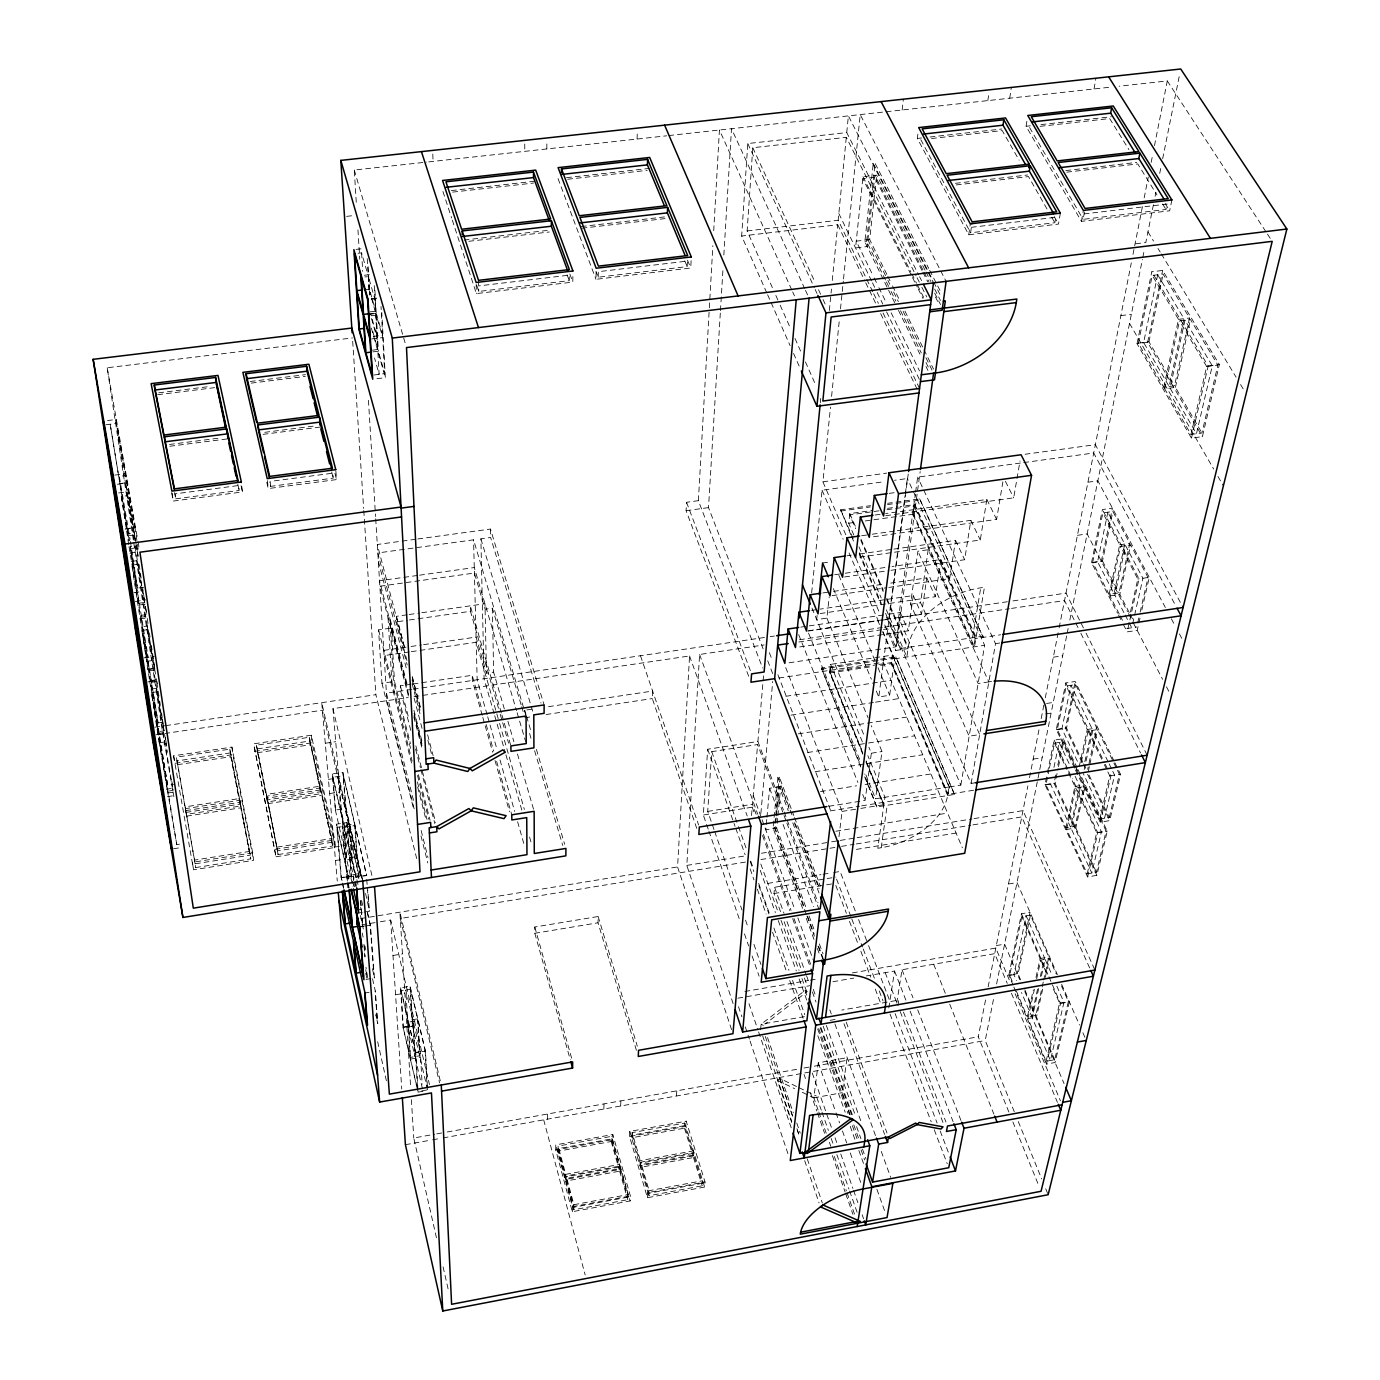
<?xml version="1.0" encoding="UTF-8"?>
<svg xmlns="http://www.w3.org/2000/svg" width="1380" height="1380" viewBox="0 0 1380 1380"><rect width="100%" height="100%" fill="white"/><g stroke="black" fill="none" stroke-linecap="round" stroke-linejoin="round"><path stroke-width="0.75" stroke-dasharray="5 3.75" d="M546.842 148.937L546.842 141.623M547.463 1119.163L547.481 1114.022M555.743 1149.988L555.778 1144.865L612.789 1134.515L630.367 1195.874L630.16 1200.945L572.321 1211.726L555.743 1149.988L612.616 1139.639L612.789 1134.515M558.072 1151.196L558.107 1146.073L611.34 1136.396L619.361 1164.478L619.172 1169.584L565.662 1179.434L558.072 1151.196L611.168 1141.519L611.34 1136.396M476.79 285.522L478.757 291.456L569.267 280.657L569.302 275.137L478.636 285.919M452.295 220.093L476.393 293.595L572.803 282.089L572.89 274.689M565.662 1179.434L565.731 1174.345L558.107 1146.073M566.093 1181.021L566.145 1175.933L619.81 1166.048L627.986 1194.631L627.779 1199.703L573.821 1209.76L566.093 1181.021L619.637 1171.154L619.81 1166.048M572.321 1211.726L572.407 1206.672L555.778 1144.865M573.821 1209.76L573.908 1204.706L566.145 1175.933M691.121 260.63L690.742 267.996L595.988 279.312L596.143 270.083M598.213 277.207L598.316 271.688L687.447 261.079L687.171 266.599L598.213 277.207L595.988 271.36M636.404 1050.301L598.023 922.789L598.161 916.51L534.784 926.998L534.819 933.277L570.268 1059.754M603.854 1109.037L604.009 1103.879M637.077 139.052L637.301 131.756M620.69 1106.018L620.879 1100.861M629.591 1136.551L629.798 1131.41L686.205 1121.164L705.025 1181.953L704.611 1187.042L647.41 1197.719L629.591 1136.551L685.86 1126.304L686.205 1121.164M632.144 1132.618L631.919 1137.741L684.463 1128.167L684.808 1123.044L632.144 1132.618L640.337 1160.615L640.096 1165.72L693.036 1155.974L693.398 1150.868L640.337 1160.615M696.745 828.38L652.292 698.556L652.619 691.052L546.049 707.026M640.786 1162.184L640.544 1167.29L693.502 1157.527L693.881 1152.421L640.786 1162.184L649.118 1190.698L648.859 1195.77L702.23 1185.8L702.627 1180.728L649.118 1190.698M647.41 1197.719L647.668 1192.648L705.025 1181.953M748.667 676.235L686.084 510.686L686.533 502.286L698.384 500.664L762.605 668.006M731.59 1029.635L677.563 866.933L689.552 655.966L410.343 697.228M698.384 500.664L709.216 309.983M709.337 307.844L712.856 245.709M713.719 230.719L719.428 130.013L791.809 289.99M733.108 1003.553L686.809 865.415L699.608 654.482L764.141 644.943M763.106 648.824L708.509 507.616L720.326 312.794M720.464 310.655L722.93 269.98M723.845 255.007L731.504 128.702L804.626 288.437M676.493 1095.979L676.804 1090.821M708.199 829.104L703.317 815.011L707.681 749.236L757.896 741.474L763.692 674.113M766.745 292.784L741.664 236.032L747.788 143.555L846.751 132.584L918.631 274.844M714.012 829.535L707.698 811.406L711.752 751.652L757.62 744.545L786.117 821.1M772.369 287.644L747.132 230.943L752.773 147.729L846.285 137.327L916.096 275.793M751.514 815.597L752.221 807.197L703.317 815.011M756.119 814.286L752.48 804.281L757.62 744.545M760.863 813.493L772.714 681.496M766.745 819.461L765.797 829.863L776.699 828.104L777.716 817.702M766.935 817.391L769.643 788.256L780.735 786.514L788.998 808.559M802.574 908.281L773.093 828.017L777.923 777.423L779.389 777.182L793.793 815.511M806.265 914.06L774.525 827.776L779.389 777.182M776.25 817.943L775.25 828.345L804.644 908.213M776.457 815.856L779.269 786.738L788.273 810.802M777.906 815.632L780.735 786.514M820.324 402.684L820.738 398.406M829.346 310.5L831.45 289.058M832.278 280.485L837.729 224.733L741.664 236.032M872.781 291.784L838.178 220.265L846.285 137.327M846.751 132.584L848.389 115.886L933.501 282.9M760.57 1029.808L761.122 1024.236L805.075 990.426L807.3 991.582L765.038 1024.046M780.511 911.645L773.99 893.55L774.611 887.271L835.814 877.128M811.664 592.693L822.066 490.211L883.89 481.741M845.785 534.767L822.911 481.827L830.519 407.1M831.588 396.422L839.402 319.556M840.489 308.879L843.301 281.123M843.525 278.984L860.223 114.592L946.094 281.365M817.115 615.411L816.684 619.603L826.896 618.119L829.173 597.161M925.014 270.101L876.697 175.157L862.983 176.726L855.548 247.934L867.175 246.554L874.886 175.364L923.134 270.325M894.688 302.651L864.846 241.811L873.247 163.53L875.075 163.323L928.723 268.41M885.477 279.985L866.623 241.604L875.075 163.323M860.706 767.021L821.341 668.075L895.879 656.897L954.494 794.432L876.818 806.938L863.932 775.008M886.84 274.361L869.676 239.551L876.697 175.157M850.701 534.526L840.679 509.807L870.556 505.666M862.828 753.152L829.794 671.853L830.639 664.366L892.636 655.069L891.618 662.555L948.146 794.363L949.371 786.945L882.803 632.23M862.811 754.274L829.794 672.974L830.76 664.349M853.858 535.061L848.717 523.261L849.804 513.601L872.885 510.393M902.158 109.986L903.4 99.17M1060.358 213.175L1058.495 224.078L968.76 234.79L917.355 138.449L918.01 133.015M838.954 836.746L842.076 811.423L784.789 665.212M818.081 1109.969L813.838 1097.842L818.271 1062.824L847.113 1057.667L842.231 1092.684L850.908 1116.851M949.371 786.945L960.825 785.099L888.772 619.189L905.108 495.575M905.384 493.454L907.35 478.532L894.551 480.275M828.966 806.248L865.105 800.452L871.349 753.221L868.9 747.236M882.821 631.367L894.637 658.812L889.652 695.279L878.784 696.952L908.281 473.685M947.646 795.536L891.17 663.745L892.342 655.12L949.06 786.98L947.646 795.536A63.825 40.21 -22.1 0 1 881.199 847.734L877.801 848.286L884.942 797.261L867.83 755.619M975.367 782.77L971.123 783.443L898.57 617.757L915.337 494.161M915.63 492.039L917.648 477.118L1021.597 462.886M789.101 662.78L895.603 646.875L900.278 612.513L885.46 614.687M886.34 609.788L906.867 656.966L908.23 647.341A68.051 44.919 -25.2 0 1 980.714 587.828L984.44 587.276L974.522 646.806L913.56 514.205L914.871 504.562L900.174 506.598M949.06 786.98L875.541 798.779L881.993 751.548L871.298 725.656M886.581 599.455L908.04 648.617L895.775 650.463L920.167 471.598M954.494 794.432L895.879 656.897M876.818 806.938L864.07 773.87M919.649 498.853L983.181 637.388L919.649 498.853L887.633 503.303M885.598 613.289L900.692 649.721L885.442 614.583M928.188 549.74L920.598 602.698L979.662 734.557L969.157 736.196L910.524 604.181L917.907 551.207L928.188 549.74L988.839 681.875A70.087 44.574 -24.2 0 1 994.083 681.22M799.727 646.927L908.316 630.815L913.267 595.556L820.082 609.132M881.199 847.734L887.202 805.264M968.76 234.79L970.312 223.853M987.838 100.602L988.856 93.409M971.382 227.321L1055.769 217.281L1054.855 222.732L970.606 232.772L972.158 221.852M885.339 619.448L921.547 614.117L926.774 577.909L890.738 583.102M820.168 613.548L935.33 596.729L940.85 559.521L892.015 566.507M1009.729 98.204L1011.333 87.44M888.806 587.432L949.682 578.617L955.529 540.339L893.809 549.119M888.824 1007.987L894.551 971.037L866.364 975.919M1171.896 199.945L1169.653 210.795L1081.42 221.335L1026.082 126.287L1026.927 120.888M890.98 570.302L964.655 559.728L970.847 520.346L897.38 530.679M896.741 1003.105L902.02 969.743L994.704 953.666L1007.245 983.405M897.914 1005.641L898.811 1000.069L841.783 1010.074M859.861 557.141L980.283 540.011L986.855 499.457L885.667 513.55M972.486 637.732L980.714 587.828M975.142 638.578L973.763 646.927L912.835 514.309L913.957 505.943L975.142 638.578L1000.621 634.783M873.54 536.751L996.602 519.398L1002.881 481.793M960.825 785.099L984.647 645.288L907.35 478.532M885.719 515.706L1013.679 497.852L1020.027 460.92M971.123 783.443L995.515 643.667L917.648 477.118M1094.047 88.958L1095.927 78.229M1081.42 221.335L1083.369 210.45M1084.111 213.917L1167.101 204.05L1165.979 209.467L1083.145 219.351L1085.094 208.466M1008.866 1112.039L978.265 1036.777L985.665 999.379M988.132 986.907L1027.876 785.91M1029.515 777.664L1039.192 728.692M1041.193 718.566L1044.108 703.852L1053.251 702.437M1045.298 697.78L1058.719 629.936M1059.133 627.848L1131.307 262.856M1132.98 254.403L1142.502 206.258M1144.158 197.909L1148.281 177.02M1151.179 162.392L1152.835 154.042M1154.474 145.676L1167.29 80.937L1119.163 86.198M1014.266 1111.694L985.216 1040.52L994.066 996.515M996.602 983.957L1068.137 628.486M1069.828 620.068L1142.399 259.423M1142.83 257.318L1144.52 248.883M1153.421 204.723L1145.797 242.552L1135.067 243.863M1155.095 196.357L1155.94 192.182M1159.717 173.397L1160.977 167.135M1162.65 158.786L1179.883 73.175M1077.935 769.523L1107.243 831.157L1096.876 875.351L1087.612 876.921L1044.988 784.685L1047.058 774.577M1047.472 772.541L1054.113 740.146L1063.29 738.697L1077.021 767.591M1074.589 768.125L1056.287 729.52L1065.809 682.945L1075.192 681.496L1113.953 760.794M1075.296 766.159L1084.232 784.944L1075.089 826.379L1065.929 827.879L1045.988 784.754L1048.973 770.213M1049.404 768.125L1054.51 743.182L1063.704 741.733L1074.399 764.279M1075.192 767.194L1057.322 729.52L1066.223 686.05L1075.607 684.601L1096.79 727.985L1087.681 769.264M1091.528 562.678L1102.413 509.565L1112.418 508.151L1101.344 561.263L1091.528 562.678L1117.541 613.186M1137.034 343.655L1151.783 271.791L1162.616 270.446L1219.368 364.544L1202.394 436.649L1191.475 438.15L1137.034 343.655L1147.625 342.292L1202.394 436.649M1092.667 562.488L1102.862 512.911L1112.867 511.497L1129.806 543.341L1119.025 592.865L1109.106 594.332L1092.667 562.488L1102.499 561.056L1112.867 511.497M1138.328 343.154L1152.248 275.448L1163.099 274.103L1189.526 317.987L1174.518 385.796L1163.754 387.228L1138.328 343.154L1148.936 341.791L1174.518 385.796M1008.832 975.142L1021.459 913.784L1030.067 912.318L1017.198 973.676L1008.832 975.142L1013.024 985.027M1012.23 981.335L1009.712 975.401L1021.856 916.596L1030.446 915.13L1048.8 956.995L1043.711 979.973M1053.958 767.401L1059.116 742.457L1069.793 765.02M1096.876 875.351L1054.01 783.236L1056.131 773.111M1057.805 765.02L1063.29 738.697M1082.075 762.778L1065.498 728.071L1075.192 681.496M1075.089 826.379L1055.027 783.288L1058.063 768.746M1058.495 766.676L1063.704 741.733M1082.731 761.933L1066.55 728.071L1075.607 684.601M1147.625 342.292L1162.616 270.446M1148.936 341.791L1163.099 274.103M1020.631 979.869L1018.095 973.935L1030.446 915.13M1109.106 594.332L1119.715 544.789L1102.862 512.911M1119.249 614.031L1109.917 595.918L1120.543 546.377L1130.651 544.91L1148.022 577.53L1139.57 614.652M1065.929 827.879L1074.917 786.462L1067.827 771.403M1079.229 766.642L1087.285 729.485L1066.223 686.05M1066.654 829.449L1075.658 788.014L1084.973 786.514L1106.122 831.053L1096.462 872.298L1087.198 873.868L1066.654 829.449L1075.813 827.931L1084.973 786.514M1081.316 762.019L1088.044 731.055L1097.566 729.554L1113.039 761.225M1163.754 387.228L1178.52 319.384L1152.248 275.448M1043.245 982.077L1035.828 1015.49L1027.358 1017.008L1033.275 989.857M1036.001 977.316L1040.106 958.514L1021.856 916.596M1129.237 612.548L1119.835 594.435L1130.651 544.91M1164.668 388.815L1179.469 320.971L1190.474 319.556L1217.885 365.045L1201.928 432.975L1190.992 434.459L1164.668 388.815L1175.432 387.383L1201.928 432.975M1061.496 985.941L1068.362 1001.587L1054.699 1059.719L1046.109 1061.272L1027.997 1018.544L1034.396 989.305M1036.673 978.851L1040.779 960.066L1049.473 958.548L1056.338 974.194M1084.818 761.76L1092.046 728.726L1070.932 685.325L1061.927 728.795L1078.97 764.555M1084.214 769.523L1092.805 730.296L1108.226 762.002M1037.57 989.098L1031.602 1016.249L1021.493 992.479M1040.33 976.557L1044.453 957.755L1026.151 915.854L1013.921 974.659L1016.439 980.611M1038.692 988.546L1032.24 1017.784L1050.404 1060.495L1063.946 1002.38L1056.252 984.751M1041.452 976.005L1045.126 959.307L1051.974 974.97M1089.355 766.711L1087.975 772.904L1109.296 817.477L1099.826 819.047L1079.54 776.354M1089.803 764.641L1097.566 729.554M1175.432 387.383L1190.474 319.556M1054.699 1059.719L1036.484 1017.026L1042.987 987.787M1045.298 977.351L1049.473 958.548M1130.427 612.03L1137.81 579.031L1120.543 546.377M1139.984 618.136L1137.206 630.367L1127.167 631.885L1131.29 613.531M1131.738 611.478L1139.052 578.841L1102.413 509.565M1132.669 623.657L1142.916 578.289L1125.597 545.635L1114.885 595.177L1124.252 613.289M1137.707 622.898L1139.104 616.722M1141.847 609.977L1149.281 577.34L1137.81 579.031M1087.198 873.868L1096.686 832.606L1075.658 788.014M1099.826 819.047L1109.762 775.836L1104.328 764.641M1087.612 876.921L1097.807 832.727L1072.312 778.717M1114.885 762.726L1120.56 774.335L1109.71 820.617L1100.24 822.17L1110.917 775.888L1109.037 772.007M1046.109 1061.272L1059.547 1003.156L1052.733 987.494M1190.992 434.459L1206.689 366.511L1179.469 320.971M1060.547 1003.45L1069.362 1001.88L1055.079 1062.514L1046.506 1064.084L1060.547 1003.45L1048.645 976.16M1191.475 438.15L1208.173 366.011L1151.783 271.791M1109.296 817.477L1119.404 774.284L1113.936 763.088M791.689 1122.509L777.32 1080.333L779.804 1078.453L797.088 1086.767M802.315 1092.305L813.838 1097.842L816.305 1095.996L821.273 1110.158M573.908 1204.706L627.986 1194.631M572.407 1206.672L630.367 1195.874M565.731 1174.345L619.361 1164.478M813.838 1097.842L842.231 1092.684M405.41 1144.693L430.56 1140.173M432.647 1139.794L441.031 1138.293M443.118 1137.914L985.216 1040.52M1027.997 1018.544L1036.484 1017.026M436.46 1237.774L413.759 1138L434.648 1134.239M436.736 1133.877L445.102 1132.376M447.189 1131.997L797.675 1069.155M803.971 1068.016L810.129 1066.93M814.321 1066.171L978.265 1036.777M1059.547 1003.156L1068.362 1001.587M1009.712 975.401L1018.095 973.935M804.402 1016.646L761.122 1024.236L763.347 1025.357M421.832 1090.838L427.576 1089.821L425.488 1051.094L410.102 986.217L400.562 987.821L403.081 1027.583L417.571 1090.062M418.054 1092.149L425.696 1090.804M830.139 1020.32L836.384 1019.234M744.855 991.478L808.128 980.542M810.233 980.162L818.668 978.713M852.409 972.883L995.808 948.077L1010.074 981.801M417.467 1087.13L415.449 1052.423L425.161 1050.732L418.002 1020.51L408.359 1022.149L410.602 1059.081L420.072 1057.442L418.002 1020.51M417.933 1090.079L415.76 1052.785L425.488 1051.094M737.869 998.188L809.715 985.734M832.899 981.715L853.823 978.092M1040.106 958.514L1048.8 956.995M403.081 1027.583L412.447 1025.978L410.102 986.217M996.308 945.576L1004.606 944.144L1019.734 979.61M417.605 1018.837L419.693 1055.786L410.222 1057.425L407.98 1020.493L417.605 1018.837L410.567 989.201L401.028 990.806L403.374 1027.91L412.758 1026.306L410.567 989.201M1008.487 883.994L1017.008 882.562L1057.39 974.625M364.993 992.979L369.133 992.289M395.577 994.773L404.858 993.203M392.99 955.495L402.443 953.925M534.819 933.277L598.023 922.789M773.99 893.55L824.516 885.149M826.62 884.804L832.934 883.752M366.028 979.438L374.377 978.041L370.444 925.221L367.563 912.646M767.798 883.424L820.979 874.627M823.101 874.282L831.605 872.867M833.744 872.522L840.127 871.47L855.497 911.559M1096.686 832.606L1106.122 831.053M1097.807 832.727L1107.243 831.157M358.662 912.991L362.233 912.404M364.027 912.111L369.392 911.249L367.822 890.238M360.818 918.562L677.563 866.933M686.809 865.415L745.959 855.773M761.467 853.254L829.501 842.162M831.64 841.817L855.031 838.005M857.153 837.66L971.969 818.944M974.09 818.599L1022.994 810.629L1094.892 970.054M361.922 924.755L368.081 923.755M370.133 923.427L378.344 922.082M380.397 921.737L390.661 920.063L429.49 1084.594M745.407 862.086L400.269 918.494L439.565 1082.834M760.898 859.55L839.368 846.716M841.49 846.371L854.203 844.301M856.325 843.956L970.847 825.24M972.969 824.878L1021.752 816.908L1089.89 968.467M359.49 926.722L364.82 925.859M359.766 926.963L363.32 926.394M365.096 926.101L370.444 925.221M856.411 849.39L956.099 833.054M842.076 811.423L858.757 808.732M860.844 808.404L883.907 804.695L866.174 761.07M973.59 790.257L947.836 794.397L891.325 662.59M773.093 828.017L774.525 827.776M1044.988 784.685L1054.01 783.236M1045.988 784.754L1055.027 783.288M1109.762 775.836L1120.56 774.335M1074.917 786.462L1084.232 784.944M835.849 831.243L947.594 813.096M358.127 909.627L361.715 909.058M820.514 791.534L856.601 785.789M865.105 784.444L930.913 773.956M1033.172 759.121L1042.124 757.689M707.698 811.406L752.48 804.281M348.95 887.944L347.915 875.42L358.403 873.73L347.415 825.792L337.082 827.396L341.378 877.766L343.689 888.151M343.465 888.013L341.136 877.594L351.227 875.972L353.849 886.512M341.378 877.766L351.486 876.145L347.415 825.792M348.295 877.145L358.8 875.455M830.208 810.923L859.55 806.213M861.638 805.868L939.211 793.414M239.499 798.537L229.839 749.15L176.364 757.154L186.283 814.373L240.43 806.058L239.499 798.537L185.179 806.852L195.719 867.554L250.763 858.878L239.844 800.297L185.507 808.628M278.122 854.565L332.546 845.992L331.873 838.523L320.591 787.928L266.858 796.157L278.122 854.565L266.858 796.157M334.322 847.13L344.345 845.543M173.621 755.809L193.528 869.78L253.61 860.309L252.713 852.823L231.926 747.098L173.621 755.809L174.743 763.347L232.858 754.636L253.61 860.309M276.017 856.773L335.409 847.406L334.754 839.937L311.311 735.23L253.661 743.837L276.017 856.773L253.661 743.837M815.08 771.731L922.737 754.757M1087.285 729.485L1096.79 727.985M335.495 860.516L345.449 858.947M157.113 691.811L151.455 692.622L167.86 793.017L176.761 844.629L182.488 843.732M173.518 848.752L181.16 847.562M341.136 877.594L336.565 824.17L346.898 822.566L359.387 877.042M1045.643 713.926L1051.112 713.081M807.628 752.514L866.399 743.337M868.486 743.009L914.664 735.816M354.505 823.843L357.058 856.549L346.484 858.222L343.793 825.516L354.505 823.843L343.361 775.681L332.804 777.285L335.599 810.129M344.189 827.241L354.919 825.568L366.442 875.351L355.557 877.094L344.189 827.241L346.88 859.947L357.454 858.274L354.919 825.568M871.349 753.221L881.993 751.548M249.849 851.391L194.632 860.068L195.719 867.554M277.294 847.079L331.873 838.523M252.713 852.823L192.424 862.293L193.528 869.78M275.172 849.304L334.754 839.937M1056.287 729.52L1065.498 728.071M1057.322 729.52L1066.55 728.071M798.227 733.867L906.695 717.082M332.287 773.99L355.833 877.283L366.735 875.524L342.844 772.369L332.287 773.99L335.357 810.043L346.018 808.525L343.361 775.681M328.423 779.389L338.721 777.82M988.839 681.875L978.144 683.514L917.907 551.207M320.195 786.186L309.293 737.282L256.421 745.183L266.495 794.397L320.195 786.186L332.546 845.992M790.964 715.133L873.437 702.489M875.558 702.161L898.811 698.608M185.731 810.629L239.965 802.298L230.305 752.928L176.916 760.932M186.059 812.389L240.31 804.057L250.315 855.134L195.184 863.811L176.364 757.154M256.421 745.183L267.358 801.918L320.885 793.69L309.293 737.282M329.647 793.552L339.894 791.982M186.611 816.149L240.776 807.818L250.763 858.878M267.72 803.678L321.264 795.432M829.794 672.974L872.125 666.609M880.595 665.332L891.17 663.745M1126.736 628.538L1136.758 627.02M147.695 629.625L141.899 630.436L158.717 733.418L167.687 785.272L173.57 784.375M166.325 789.188L172.19 788.308M785.893 696.296L891.049 680.34M1053.32 657.208L1062.635 655.793M167.86 793.017L173.483 792.155M167.463 796.622L173.328 795.743M900.864 648.445L983.405 636.111M526.867 709.907L533.266 708.941M254.524 751.393L312.001 742.768L335.409 847.406M177.485 764.693L230.788 756.706L240.43 806.058M257.284 752.721L310 744.821M325.266 743.251L335.72 741.681M821.221 669.214L895.724 658.036M894.637 658.812L984.647 645.288M995.515 643.667L999.724 643.028M778.889 678.029L883.355 662.314L962.36 847.769M524.797 717.738L531.162 716.789M546.049 714.547L652.292 698.556M829.794 671.853L876.697 664.798M878.836 664.47L891.618 662.555M808.645 630.729L883.2 619.758M154.75 727.208L164.789 725.742M165.79 725.621L375.878 694.692L417.398 861.396M411.74 689.414L386.417 693.139L413.776 801.349M413.293 689.172L768.056 636.956M770.195 636.646L774.439 636.025M807.749 631.126L877.887 620.793L879.526 624.605M881.51 620.258L888.772 619.189M898.57 617.757L1010.902 601.214M1013.024 600.904L1065.998 593.107L1085.094 631.247M158.717 733.418L164.496 732.556M156.13 734.781L322.385 710.217L360.905 877.956M347.829 887.685L332.977 708.647L408.204 697.538M799.486 639.734L882.182 627.503M884.304 627.193L1009.401 608.718M1011.523 608.408L1064.532 600.576L1079.919 631.436M157.958 734.729L165.911 733.539M798.848 641.976L881.441 629.763M883.545 629.435L887.788 628.814L895.603 646.875M1109.917 595.918L1119.835 594.435M151.783 694.744L158.942 741.37L164.479 740.543L172.483 786.583M160.097 742.647L165.841 741.784M811.613 610.357L817.978 609.442M910.524 604.181L920.598 602.698M408.704 694.606L391.385 628.055L378.586 629.884L381.95 683.273L394.49 681.444L410.429 743.613M410.774 730.365L400.649 691.035L400.355 685.843L410.93 684.29M413.034 683.98L472.202 675.286L482.103 710.165M423.643 644.65L476.066 637.094L486.484 673.198L493.626 672.146L504.338 708.975M800.78 627.124L807.128 626.192M809.249 625.882L883.338 614.997M131.255 561.453L137.207 560.642L146.642 614.583L140.605 615.428L158.148 722.896L164.186 721.999M150.593 680.616L156.475 679.771L159.373 698.901M141.899 630.436L149.747 681.565L155.422 680.754L163.858 729.158M147.833 681.91L155.405 680.823L147.108 626.037L141.312 626.848M156.803 681.565L150.903 682.41L167.687 785.272M383.795 650.377L408.963 646.754M411.068 646.461L421.538 644.943M1119.715 544.789L1129.806 543.341M150.886 689.12L156.526 688.309L166.445 745.028M409.239 651.964L384.123 655.586L412.344 766.193M411.326 651.653L476.204 642.287L498.991 721.378M822.911 592.917L831.398 591.692M833.503 591.382L882.269 584.344M832.14 595.643L886.719 587.742M846.975 555.778L851.236 555.157M859.74 553.949L891.67 549.413M144.003 657.846L154.301 656.38M407.014 614.807L396.474 616.308L396.785 621.793L407.307 620.293M409.412 619.982L470.442 611.306L499.646 712.218M521.088 704.714L492.401 608.183L485.087 609.236L474.427 573.045L421.883 580.376M822.601 563.005L830.95 561.815M146.677 661.4L152.87 660.502M1077.435 535.319L1087.164 533.922L1127.512 611.685M154.733 668.196L148.816 669.041L140.105 618.844L131.859 565.144L137.793 564.334M147.953 669.628L156.164 668.438M149.126 670.835L155.043 669.99L151.317 645.254M834.693 574.736L843.18 573.511M845.302 573.218L889.893 566.818M844.664 576.961L888.875 570.613M861.689 535.716L870.09 534.526M872.195 534.232L895.275 530.972M409.136 614.514L419.675 613.013M421.78 612.72L484.966 603.75L486.484 673.198M406.962 683.566L389.764 617.55L388.056 617.792L391.851 681.875M840.541 511.083L870.4 506.943M887.478 504.58L919.477 500.147M887.582 508.358L898.07 506.891M879.025 510.807L849.666 514.895L855.669 528.661M886.995 509.703L914.699 505.839L975.902 638.474M417.433 575.477L379.517 580.739L407.014 686.377M419.537 575.184L474.289 567.559L516.517 710.683M1087.94 482.207L1097.859 480.827L1165.358 607.511M140.915 617.222L146.953 616.377M875.127 515.016L883.562 513.843M140.105 618.982L145.935 618.033L155.164 670.904M419.779 580.67L379.862 586.241L408.98 698.28M848.717 523.261L857.084 522.089M865.26 520.95L913.56 514.205M1023.701 462.593L1093.702 453.002L1176.019 606.32M526.056 716.03L473.564 539.822L377.81 552.949L407.186 664.936M494.126 713.702L484.087 678.77L480.878 538.821L490.625 537.493L540.995 703.093M686.084 510.686L708.509 507.616M130.255 546.273L137.552 588.122L143.9 587.242M133.946 592.641L142.433 591.485M889.186 493.385L895.534 492.505M135.292 601.508L145.849 599.869M138.725 603.25L144.797 602.422L142.589 587.5M145.124 604.216L139.052 605.044L130.082 546.825L136.292 545.997L137.862 556.451M822.911 481.827L886.771 473.116M1025.116 454.261L1095.358 444.688L1183.109 607.476M415.725 539.252L377.292 544.496L405.099 650.291M417.864 538.959L490.452 529.058L544.117 704.939M129.979 553.19L135.947 552.138L145.625 607.355M125.666 528.764L134.964 527.522L138.483 551.172M125.218 529.127L134.964 527.833L125.701 475.531L119.318 476.359L130.082 539.304M119.336 483.656L125.459 482.862L134.343 533.18L128.116 534.008L110.193 424.212L128.426 535.802L134.671 534.974L136.154 543.341M118.646 492.953L126.788 491.884L134.688 544.048M128.702 544.582L121.302 496.49L127.409 495.679L135.171 539.701M274.344 480.844L332.839 473.185L333.218 478.136L270.653 486.347L269.704 482.241M175.76 498.818L239.171 490.486L238.619 485.519L175.088 493.85L175.76 498.818L174.553 492.574M171.603 492.625L173.225 501.061L242.431 491.953L241.345 482.017M266.788 482.31L268.22 488.572L336.513 479.584L335.771 469.666M1208.173 366.011L1219.368 364.544M1206.689 366.511L1217.885 365.045M114.747 475.1L125.373 473.72L134.671 534.974M117.3 484.259L125.477 483.207L138 555.398M1120.87 315.623L1131.359 314.295M169.464 444.464L219.248 438.115M264.788 432.32L313.502 426.11M169.826 446.257L227.924 438.84M263.08 434.355L320.298 427.058M1178.52 319.384L1189.526 317.987M107.468 420.572L115.817 419.52L134.964 527.522M106.019 424.73L116.455 423.419L125.373 473.72M158.734 392.817L210.795 386.365M250.298 381.484L305.463 374.653M157.734 394.697L214.625 387.659M251.246 383.123L305.325 376.412M373.894 374.998L384.727 373.652L382.743 337.6L376.326 315.192L370.72 315.865L377.085 338.29L379.138 374.36L374.549 358.024M376.947 378.707L385.348 377.654L381.76 312.346M371.755 338.945L382.743 337.6M372.359 350.175L377.896 349.502L375.843 313.484L369.547 291.473L369.805 295.717M372.841 351.883L378.379 351.21L384.727 373.652M370.22 314.157L375.843 313.484M133.256 539.563L107.192 367.753L352.469 337.945M373.394 336.41L382.622 335.288L381.018 306.481M371.686 298.701L377.24 298.046M869.676 239.551L856.255 241.155L873.23 276.017M371.237 299.356L378.655 298.477M864.846 241.811L866.623 241.604M370.099 311.846L375.705 311.173L374.187 284.453M382.622 335.288L376.205 312.88L370.582 313.553L376.947 335.978L374.825 298.943L368.391 276.552L364.838 276.966M364.355 275.258L371.703 274.396M747.132 230.943L838.178 220.265M363.837 289.835L369.409 289.162L375.705 311.173M356.023 249.401L364.51 248.417M464.042 240.068L550.724 230.063M581.273 226.527L666.454 216.695M955.409 183.316L1027.583 174.984M1065.826 170.568L1136.81 162.374M358.058 253.282L361.595 252.885L367.908 274.844M468.838 241.293L549.24 231.995M581.911 228.218L665.022 218.609M956.288 184.937L1028.497 176.588L1047.472 209.812M1066.757 172.155L1137.793 163.944L1156.958 194.908M451.364 190.561L535.716 181.125M566.525 177.675L649.307 168.412M917.355 138.449L921.564 137.966M930.017 137.017L1001.846 128.996M1026.082 126.287L1030.342 125.804M1041.003 124.614L1111.297 116.748M452.692 192.113L533.525 183.057M567.698 179.245L647.22 170.344M931.534 138.5L1002.225 130.583L1019.13 160.184M1040.123 126.339L1109.675 118.559L1128.892 149.592M346.604 216.367L352.883 215.66M356.264 202.291L354.281 170.033L426.679 162.098M428.801 161.874L666.644 135.809M668.748 135.568L1110.797 87.13M777.32 1080.333L794.621 1088.63M799.02 1087.699L804.782 1090.459M806.696 1091.39L816.305 1095.996M1167.29 80.937L1266.305 232.34M1267.495 234.134L1272.205 241.345M1165.169 203.567L1169.653 210.795M1162.598 203.999L1165.979 209.467M1147.953 231.857L1153.525 241.052M1157.993 248.417L1160.218 252.091M1161.339 253.937L1236.101 377.189M1240.568 384.554L1243.915 390.074M1029.584 127.529L1055.39 171.775M1056.321 173.363L1083.145 219.351M1129.53 323.403L1213.676 469.027M1217.988 476.497L1223.37 485.829M1054.216 216.591L1058.495 224.078M1051.681 217.195L1054.855 222.732M920.822 139.708L944.8 184.541M945.662 186.162L970.606 232.772M1171.379 618.809L1175.398 626.348M1179.417 633.903L1182.436 639.544M1102.499 561.056L1119.025 592.865M1130.186 614.359L1132.997 619.793M1128.478 613.565L1132.359 621.034M1133.325 622.898L1162.581 679.288M1166.48 686.809L1169.412 692.45M1125.183 615.101L1127.995 620.534M1128.944 622.346L1131.755 627.779M1120.18 615.842L1122.992 621.293M1118.507 615.049L1122.354 622.535M1123.32 624.398L1127.167 631.885M929.706 270.325L941.419 293.25M873.247 163.53L927.809 270.549M928.792 272.464L932.69 280.106M933.656 282.02L941.453 297.304M925.98 271.998L930.81 281.486M934.674 289.076L940.47 300.478M924.1 272.222L928.913 281.71M934.709 293.112L940.505 304.514M921.909 270.359L874.679 177.278L862.793 178.641L911.524 275.655M922.875 272.257L927.705 281.744M935.416 296.942L939.263 304.549M919.615 276.759L921.547 280.606M917.062 277.708L920.943 285.401M921.909 287.316L926.756 296.942M862.983 176.726L910.817 271.826M911.766 273.723L916.544 283.228M917.51 285.143L924.203 298.442M912.491 277.553L917.269 287.075M918.217 288.972L922.996 298.477M1086.06 633.161L1147.159 755.222M1005.416 481.292L1013.679 497.852M1080.885 633.368L1140.553 752.98M887.788 276.293L891.601 284.021M892.549 285.953L900.174 301.427M904.952 311.104L923.048 347.829M923.996 349.761L933.535 369.098M867.899 239.758L886.943 278.45M887.892 280.382L889.79 284.245M893.602 291.991L898.363 301.651M903.124 311.328L921.202 348.071M925.963 357.748L933.57 373.221M886.409 281.899L890.186 289.576M891.135 291.508L895.844 301.099M900.553 310.707L921.305 352.935M926.015 362.526L929.792 370.202M898.484 310.397L921.34 357.006M925.997 366.494L927.929 370.444M986.855 499.457L996.602 519.398M874.178 277.949L877.956 285.695M878.905 287.644L885.512 301.185M891.17 312.812L919.477 370.927M1109.141 763.865L1111.866 769.454M1112.763 771.334L1114.591 775.06L1104.552 818.254L1083.3 773.645M838.833 213.521L871.539 280.882M872.471 282.814L876.248 290.559M877.18 292.508L882.821 304.135M886.581 311.88L919.511 379.69M1065.809 682.945L1104.328 762.329M1105.277 764.261L1108.088 770.075M1088.044 731.055L1103.431 762.778M873.713 293.716L878.405 303.376M883.079 313.036L919.563 388.436M837.729 224.733L864.812 280.813M865.743 282.745L876.007 304.014M880.682 313.674L918.028 391.006M970.847 520.346L980.283 540.011M1083.628 763.813L1086.336 769.454M1087.612 774.335L1109.71 820.617M1076.09 769.074L1077.884 772.835M1075.503 770.057L1100.24 822.17M1075.124 776.302L1079.574 785.703L1070.518 827.12L1050.508 784.03M1054.113 740.146L1067.758 769.074M1068.672 771.006L1071.398 776.802M1054.51 743.182L1066.947 769.523M955.529 540.339L964.655 559.728M1075.813 827.931L1096.462 872.298M752.773 147.729L814.925 281.969M818.53 289.765L822.135 297.545M823.032 299.477L825.74 305.325M940.85 559.521L949.682 578.617M914.871 504.562L976.126 637.198M747.788 143.555L814.286 287.575M815.183 289.524L816.977 293.423M805.506 290.387L809.077 298.166M926.774 577.909L935.33 596.729M792.689 291.939L794.466 295.855M913.267 595.556L921.547 614.117M775.853 295.458L779.338 303.272M780.2 305.239L790.654 328.699M795.001 338.48L801.952 354.108M805.437 361.94L815.891 385.399M767.608 294.734L790.102 345.621M793.569 353.453L800.486 369.098M900.278 612.513L908.316 630.815M1061.669 984.354L1079.505 1025.012M1082.886 1032.723L1086.267 1040.451M849.804 513.601L855.824 527.367M860.982 539.166L883.321 590.312M886.753 598.178L908.23 647.341M860.827 540.46L883.148 591.589M1021.459 913.784L1047.8 974.211M1040.779 960.066L1046.747 973.78M858.981 546.86L881.216 597.989M840.679 509.807L854.237 541.046M859.326 552.759L881.372 603.526M851.546 536.475L854.099 542.323M859.171 554.053L881.199 604.82M855.962 558.296L879.681 613.203M884.753 624.968L895.775 650.463M822.066 490.211L843.163 539.218M849.062 552.949L879.44 623.519M1024.857 989.77L1035.828 1015.49M1024.788 991.444L1064.049 1083.524M1016.439 991.254L1027.358 1017.008M1013.852 987.01L1046.506 1064.084M838.85 575.288L874.661 659.882M878.008 667.748L889.652 695.279M1015.111 993.703L1060.427 1100.809M1011.437 993.307L1057.425 1102.31M833.348 588.622L871.349 679.219M876.3 691.035L878.784 696.952M687.499 260.182L690.742 267.996M684.773 260.803L687.171 266.599M826.896 618.119L868.003 717.686M811.957 608.045L864.001 735.264M1018.285 1121.578L1041.676 1178.899M1045.712 1188.784L1048.145 1194.718M830.639 664.366L863.104 743.699M829.915 671.836L862.155 751.151M1012.885 1121.957L1038.64 1185.334M866.054 761.087L883.787 804.713M866.036 762.191L883.752 805.817M808.559 633.11L861.017 762.847M865.864 774.818L875.541 798.779M821.341 668.075L860.844 765.883M933.673 964.258L945.714 994.221M949.733 1004.209L993.859 1114.091M798.641 634.576L857.894 782.46M862.707 794.449L865.105 800.452M902.02 969.743L913.008 997.826M917.717 1009.867L961.653 1122.216M894.551 971.037L906.263 1001.156M910.162 1011.195L953.097 1121.647M769.35 652.671L772.455 660.692M777.906 674.716L831.623 813.096M767.711 660.761L773.093 674.682M903.452 1012.058L945.956 1122.044M885.201 972.659L896.431 1001.759M900.226 1011.626L944.144 1125.511M895.085 1013.541L937.141 1123.113M940.194 1131.083L948.612 1153.007M858.584 919.58L867.813 943.644M868.572 945.645L890.117 1001.777M890.031 1014.041L931.207 1121.819M934.26 1129.806L947.232 1163.737M836.573 879.129L851.046 917.062M851.822 919.063L862.483 947.008M863.242 949.009L874.661 978.955M879.233 990.926L883.045 1000.914M835.797 885.408L846.423 913.336M849.459 921.305L857.808 943.265M860.844 951.234L870.728 977.178M875.282 989.132L881.354 1005.106M686.533 502.286L750.841 671.87M558.038 178.624L595.988 279.312M794.535 817.512L820.289 886.098M777.923 777.423L792.293 815.735M795.329 823.808L819.53 888.358M794.259 822.601L819.065 888.772M792.775 822.842L819.047 893.033M757.896 741.474L783.426 809.974M784.185 811.992L817.978 902.658M786.876 823.101L819.116 909.731M769.643 788.256L777.837 810.353M783.047 824.412L813.579 906.729M776.699 828.104L806.127 907.971M809.059 915.958L814.217 929.93M819.358 943.92L823.049 953.891M807.576 916.216L814.2 934.174M818.599 946.163L823.739 960.135M846.216 1022.166L886.978 1132.963M807.007 916.061L814.373 936.14M818.064 946.163L823.981 962.222M569.837 273.999L572.803 282.089M806.265 918.321L814.373 940.401M817.322 948.422L820.272 956.461M843.974 1023.701L884.597 1134.395M567.111 274.793L569.267 280.657M753.239 795.466L761.363 817.719M762.105 819.755L794.949 909.851M797.864 917.838L813.907 961.826M829.829 1009.936L831.278 1013.938M834.917 1023.943L876.162 1137.448M881.251 1151.42L890.687 1177.347M699.608 654.482L757.758 814.286M763.399 834.314L791.051 910.42M793.966 918.424L810.698 964.482M752.221 807.197L755.17 815.304M762.519 835.573L789.74 910.541M792.672 918.649L810.336 967.294M813.286 989.374L816.184 997.395M826.327 1025.461L861.103 1121.698M774.611 887.271L784.047 913.439M786.962 921.478L805.834 973.797M806.558 975.815L808.749 981.853M812.372 991.909L815.994 1001.984M689.552 655.966L747.201 815.977M823.187 1026.237L855.238 1115.126M784.133 921.702L801.504 969.95M804.385 978.006L807.283 986.045M821.031 1027.755L852.978 1116.575M856.601 1126.667L860.948 1138.776M820.238 1027.6L851.857 1115.627M760.829 864.018L778.182 912.318M781.063 920.374L799.055 970.433M801.952 978.541L807.093 992.841M853.789 1124.907L859.585 1141.019M862.466 1149.074L866.088 1159.148M876.921 1189.353L884.873 1211.519M805.075 990.426L807.231 996.446M818.72 1028.462L849.597 1114.54M817.702 1028.945L848.027 1113.574M852.374 1125.666L857.429 1139.777M861.034 1149.851L864.639 1159.925M760.259 870.297L775.388 912.542M778.268 920.581L796.277 970.882M799.158 978.92L807.076 1001.052M817.84 1035.742L845.198 1112.245M850.235 1126.339L855.272 1140.432M858.878 1150.506L863.915 1164.599M711.752 751.652L737.731 824.602M738.455 826.637L747.115 850.943M750.72 861.086L753.618 869.176M758.672 883.373L769.488 913.767M750.22 861.482L753.808 871.556M758.845 885.667L768.884 913.888M773.904 927.981L788.963 970.312M792.551 980.387L804.747 1014.645M707.681 749.236L735.04 826.309M735.764 828.328L745.131 854.703M750.168 868.9L753.963 879.854M757.361 889.169L766.124 914.095M772.559 932.224L786.859 972.503M789.722 980.559L803.315 1018.82M818.271 1062.824L835.331 1110.883M836.039 1112.884L839.592 1122.889M842.438 1130.91L846.699 1142.916M850.253 1152.921L860.913 1182.97M812.268 1073.002L831.502 1127.684M835.073 1137.81L837.212 1143.882M840.782 1154.008L852.892 1188.439M853.599 1190.474L857.877 1202.618M862.155 1214.762L863.587 1218.816M821.98 1112.177L828.362 1130.358M831.191 1138.448L833.33 1144.52M836.866 1154.629L848.924 1188.991M849.632 1191.009L857.429 1213.244M818.789 1111.987L826.568 1134.222M829.397 1142.312L830.812 1146.349M834.348 1156.457L846.371 1190.837M847.079 1192.855L855.566 1217.108M804.04 1074.468L805.471 1078.522M810.422 1092.719L816.805 1110.969M817.512 1113.005L824.585 1133.273M832.382 1155.578L845.129 1192.061M845.837 1194.097L852.926 1214.366M714.702 831.554L742.043 910.11M745.545 920.184L748.34 928.24M753.946 944.351L760.949 964.499M708.906 831.122L740.284 921.788M744.458 933.863L748.65 945.956M752.135 956.03L759.104 976.178M640.493 655.741L698.625 824.999M767.522 1037.553L793.293 1112.832M796.76 1123.01L800.245 1133.187M779.804 1078.453L792.845 1116.627M796.95 1128.685L799.02 1134.705M807.248 1158.821L822.342 1202.998M765.296 1036.449L792.413 1115.851M797.278 1130.099L798.658 1134.17M762.64 1035.914L791.758 1121.319M804.695 1160.684L819.065 1202.877M748.978 1003.622L757.931 1029.928M758.62 1031.964L791.654 1129.116M738.473 1006.658L741.888 1016.784M745.286 1026.91L749.375 1039.054M750.065 1041.072L788.204 1154.456M442.928 191.492L451.639 218.04M684.808 1123.044L704.611 1187.042M684.463 1128.167L693.036 1155.974M693.502 1157.527L702.23 1185.8M598.161 916.51L637.301 1046.195M480.878 538.821L533.801 714.875M525.97 714.34L524.728 710.217L524.762 713.977M526.573 716.41L531.49 732.918M536.406 749.409L564.679 844.301M521.709 706.767L524.141 714.995M529.644 733.47L531.524 740.422M534.595 750.72L562.781 845.543M517.138 712.736L525.625 741.526M354.281 170.033L405.893 345.5M629.798 1131.41L648.859 1195.77M507.926 721.257L513.877 741.716M517.448 753.998L533.543 809.249M501.337 712.96L470.287 605.837L470.442 611.306M501.941 715.013L503.734 721.205M504.321 723.258L510.893 745.925M500.233 714.288L508.582 743.113M499.577 723.431L524.366 809.422M494.73 715.772L505.356 752.773M505.943 754.826L521.882 810.319M529.575 837.039L531.335 843.215M612.616 1139.639L630.16 1200.945M611.168 1141.519L619.172 1169.584M619.637 1171.154L627.779 1199.703M487.123 714.754L477.17 679.788L473.564 539.822M487.709 716.824L489.469 722.982M490.055 725.052L497.093 749.737M500.009 760.018L514.671 811.457M517.604 821.738L524.624 846.44M486.174 724.534L493.73 751.203M496.645 761.467L511.773 814.821M482.224 715.358L472.357 680.478L472.202 675.286M482.81 717.41L492.677 752.273M495.006 760.484L509.513 811.75M372.807 331.476L377.896 349.502M371.324 328.043L385.348 377.654M534.784 926.998L572.079 1059.823M543.686 1119.853L585.172 1274.948M396.474 616.308L405.22 649.566M412.327 676.597L421.072 709.855M427.645 734.816L433.113 755.602M412.189 677.252L420.917 710.441M396.785 621.793L407.152 661.279M412.068 679.978L420.797 713.236M427.886 740.267L431.716 754.808M412.085 683.583L420.779 716.772M378.327 561.35L407.083 671.215M414.138 698.159L422.815 731.331M413.948 710.389L422.539 743.406M414.017 713.305L422.66 746.442M414.104 715.392L422.763 748.667M413.81 716.841L422.384 749.858M400.355 685.843L408.911 718.963M415.846 745.89L435.614 822.48M415.587 748.995L420.382 767.608M420.917 769.678L434.786 823.498M418.399 774.698L430.094 820.307M410.585 748.322L393.49 681.634L389.764 617.55M417.519 775.422L428.731 819.202M378.586 629.884L412.12 761.087M417.416 781.943L427.007 819.479M417.674 787.048L426.179 820.445M334.943 473.392L336.513 479.584M331.666 471.995L333.218 478.136M421.142 830.484L427.973 857.549M414.173 808.835L386.883 700.678L375.705 518.673M420.986 835.883L427.8 862.914M381.95 683.273L413.862 809.905M440.272 1080.833L399.889 912.197L410.619 1086.888M427.576 1089.821L412.413 1025.323L403.029 1026.927L418.019 1091.511M400.562 987.821L415.76 1052.785M401.028 990.806L407.98 1020.493M408.359 1022.149L415.449 1052.423M422.366 1088.337L415.346 1058.27L413.189 1021.338L420.314 1051.577L422.142 1084.249M332.977 708.647L372.065 876.162M362.75 880.992L321.73 702.662L337.289 881.044M362.216 878.957L345.759 808.439L342.844 772.369M365.545 893.412L366.959 899.622M367.442 901.692L369.392 911.249M360.991 876.214L349.554 826.413L352.176 859.119L358.317 886.012M367.304 912.611L370.151 924.98L373.859 974.798M361.612 900.485L363.026 906.695M332.804 777.285L343.793 825.516M443.084 1266.874L448.293 1289.748M355.902 886.633L353.556 876.3L354.384 886.736M360.594 907.281L362.474 915.527M360.422 915.544L363.992 932.224M372.462 968.639L374.377 978.041M335.357 810.043L352.97 886.857M362.198 933.001L363.13 937.158M364.889 945.887L365.804 949.975M372.531 978.765L375.36 991.237L377.758 1023.563L375.895 1015.266M336.565 824.17L348.881 878.715M337.082 827.396L347.915 875.42M347.363 881.113L342.24 826.603L353.159 874.575L353.832 882.924M347.829 883.183L349.244 889.41M367.649 977.558L365.942 967.208M375.895 1014.266L377.257 1020.372L375.067 990.926M365.666 969.709L367.529 977.989M365.752 973.366L367.598 981.56M377.672 1041.745L386.555 1081.558M241.069 485.691L242.431 491.953M237.809 484.294L239.171 490.486M107.192 367.753L137.655 539.476M138.035 541.598L139.535 550.085M136.517 545.428L138 553.794M138.086 556.157L136.603 547.791L130.393 548.636L148.126 657.26M145.849 608.39L146.746 613.703M147.108 626.037L155.975 676.631M156.354 678.736L157.82 687.171M165.324 737.558L166.428 743.872M128.426 535.802L129.893 544.186M172.638 789.705L161.581 726.242L133.584 541.684M173.018 791.809L174.121 798.158M121.302 496.49L128.978 540.529M149.747 681.565L158.407 731.624L164.186 730.779L161.615 713.443M158.942 741.37L167.549 791.223L173.173 790.378L171.896 781.598M129.013 546.67L158.148 722.896M115.817 419.52L125.477 483.207M134.999 545.876L135.947 552.38M137.207 560.642L145.918 618.171M156.526 688.309L164.479 740.543M130.41 541.426L137.552 588.122M176.761 844.629L160.408 744.424L166.152 743.579L167.446 752.359M139.121 564.506L141.329 579.428M147.263 618.447L148.195 624.623M149.454 632.868L150.058 637.267M159.683 701.023L160.339 705.266M172.155 493.091L173.225 501.061M239.844 800.297L240.776 807.818M231.926 747.098L232.858 754.636M229.839 749.15L230.788 756.706M266.495 794.397L267.358 801.918M270.17 481.396L270.653 486.347M267.427 480.62L268.22 488.572M311.311 735.23L312.001 742.768M346.898 822.566L351.227 875.972M355.868 881.165L356.368 887.254M360.749 900.519L362.699 925.566M364.286 946.024L365.113 956.616M358.403 873.73L359.059 882.096M360.525 900.881L362.302 923.841M363.906 944.317L364.889 957.03M366.735 879.422L368.874 907.885M352.694 341.326L363.647 508.375M363.785 510.514L375.878 694.692M390.661 920.063L401.753 1089.01M361.595 252.885L362.716 271.36M357.955 229.874L359.766 259.233M368.443 400.338L375.567 516.534M411.395 1099.67L413.759 1138M368.081 266.599L369.409 289.162M368.391 276.552L369.495 295.044M367.235 258.681L369.34 294.406M374.912 290.266L376.205 312.88M376.326 315.192L378.379 351.21M391.385 628.055L394.49 681.444M425.161 1050.732L427.145 1087.492M432.803 154.06L433.061 161.408M476.186 284.332L476.393 293.595M478.515 280.347L478.757 291.456M492.401 608.183L493.626 672.146M490.452 529.058L490.625 537.493M524.745 144.037L524.78 151.351M1107.864 512.204L1097.583 561.764L1114.057 593.607L1124.769 544.065L1107.864 512.204M1157.682 274.775L1143.641 342.481L1169.136 386.504L1184.023 318.677L1157.682 274.775M1080.316 787.273L1071.242 828.69L1091.839 873.074L1101.413 831.83L1080.316 787.273M1184.972 320.264L1170.05 388.091L1196.46 433.717L1212.295 365.786L1184.972 320.264M627.883 1197.167L573.873 1207.241L566.128 1178.468L619.724 1168.601L627.883 1197.167M702.42 1183.264L648.997 1193.234L640.665 1164.737L693.692 1154.974L702.42 1183.264M619.275 1167.032L565.697 1176.899L558.089 1148.643L611.254 1138.966L619.275 1167.032M693.209 1153.421L640.216 1163.168L632.023 1135.188L684.635 1125.614L693.209 1153.421M332.218 842.266L277.708 850.839L267.289 799.917L320.936 791.689L332.218 842.266M320.54 789.947L266.927 798.175L256.853 748.961L309.637 741.043L320.54 789.947M412.793 1019.665L405.806 989.995L408.066 1027.1L414.949 1056.614L412.793 1019.665M349.157 824.671L338.083 776.491L340.808 809.336L351.779 857.394L349.157 824.671"/><path stroke-width="1.5" d="M567.87 271.222L551.362 226.234L551.379 220.714L462.197 230.943L462.283 234.652M561.47 172.621L561.488 168.947L647.6 159.373L666.902 205.689L579.272 215.746L561.488 168.947M441.548 1091.149L572.579 1068.051L572.666 1061.893L389.367 1094.133L374.515 886.633M664.28 205.413L647.41 164.876L647.6 159.373M685.032 255.3L667.385 212.865L667.61 207.362L579.911 217.436L598.42 266.133L687.706 255.559L667.61 207.362M748.65 820.013L750.841 826.102L732.952 1033.706L638.543 1050.301L638.267 1056.476L806.162 1026.875L804.023 1020.821M796.226 299.753L764.123 671.991L751.6 673.871L750.927 682.22L774.629 678.667L809.077 298.166M811.061 969.312L812.544 973.366L806.903 1020.7L742.63 1031.999L761.432 824.395L758.483 816.305M798.658 627.434L788.084 628.987L784.841 663.418L777.664 645.098L788.256 643.529M918.959 392.938L816.926 406.289L825.965 312.88L817.874 295.372M809.508 610.667L798.917 612.22L795.466 647.548L788.084 628.987M799.244 618.085L820.117 404.84M765.866 978.592L771.662 919.839L819.875 911.731L812.872 970.502L765.866 978.592L762.364 968.519M820.789 593.227L810.198 594.745L806.524 631.057L798.917 612.22M819.306 594.452L822.601 563.005L828.38 576.806M832.571 575.046L821.945 576.564L818.03 613.859L810.198 594.745M844.853 556.071L834.21 557.589L830.036 595.953L821.945 576.564M859.602 536.009L846.992 537.769L842.559 577.254L834.21 557.589M873.023 515.309L860.378 517.086L855.635 557.744L846.992 537.769M806.162 1026.875L790.257 1160.528L869.797 1145.745L867.623 1139.742M830.605 821.6L820.238 908.713L767.452 917.562L761.191 982.215L812.544 973.366M887.064 493.678L874.351 495.437L869.297 537.337L860.378 517.086M953.873 1123.648L956.219 1129.685L948.75 1167.722L872.591 1182.091L878.681 1144.089L887.564 1142.45L888.461 1136.982L889.876 1138.517L917.096 1124.614L919.149 1122.44L943.04 1126.856L940.988 1129.013L917.096 1124.614L915.699 1123.079L888.461 1136.982L799.917 1153.421L815.735 1025.185L807.8 1003.053M1094.892 970.054L816.494 1019.009L823.739 960.135M838.436 840.972L828.811 919.097L820.548 897.034M774.629 678.667L849.494 872.332L964.706 853.271L1031.55 475.307L1021.079 454.762L888.996 472.771L883.58 515.999L874.351 495.437M808.421 1151.834L813.148 1114.764L809.577 1115.419L804.247 1157.941L802.159 1151.834M825.533 1017.422L830.881 975.367L827.086 976.022L821.031 1024.253L818.858 1018.216M800.538 1232.202L800.297 1234.169L887.047 1217.557L892.877 1183.333L863.035 1188.974A59.771 31.223 -19.1 0 0 800.642 1232.185L857.998 1221.214M849.494 872.332L898.553 493.661L888.996 472.771M908.575 471.563L933.501 282.9M920.443 469.476L933.57 373.221M946.094 281.365L942.16 310.241L929.689 311.794M1025.254 164.013L1003.019 125.201L1003.829 119.784L922.151 128.858L946.231 173.656L1029.29 164.134L1028.721 167.756M813.907 961.826L825.24 959.876A61.031 37.001 -20.4 0 0 888.22 911.266L888.565 909.023L818.789 920.788M863.863 1146.849L864.691 1141.398A62.531 34.172 -18.8 0 0 813.13 1114.833M884.39 1013.075L885.339 1006.9A66.585 38.709 -19.7 0 0 830.881 975.436M857.17 1226.544L869.797 1145.745M1053.665 213.589L1029.359 171.172L1030.222 165.721L947.111 175.277L972.158 221.852L1056.701 211.83L1030.222 165.721M865.364 1168.619L871.85 1186.748L865.726 1224.888L864.294 1220.851M921.357 374.791L935.433 372.98A77.953 57.563 -30.1 0 0 1016.284 302.599L1016.853 299.029L929.948 309.862M1135.585 153.318L1110.659 113.177L1111.624 107.795L1031.274 116.731L1057.201 160.925L1138.897 151.559L1111.624 107.795M1163.702 198.582L1138.828 158.545L1139.88 153.128L1058.132 162.53L1085.094 208.466L1168.222 198.617L1139.88 153.128M871.85 1186.748L955.495 1170.93L964.016 1128.236L961.653 1122.216M994.083 681.22A70.087 44.574 -24.2 0 1 1045.781 721.257L1045.178 724.276L983.888 733.884M352.124 332.753L340.826 160.391L1180.728 69L1286.867 229.028L1048.145 1194.718L442.773 1311L405.41 1144.693L402.322 1097.583M1062.703 1102.327L1071.38 1100.723L1065.67 1087.354M1062.117 1104.776L947.491 1126.028L946.438 1131.497L956.219 1129.685M964.016 1128.236L1060.772 1110.245L1058.27 1104.293M1077.366 1042.055L1086.267 1040.451M338.359 893.36L341.378 928.119L379.638 1102.068L431.457 1092.926L442.773 1311M815.735 1025.185L1093.391 976.229L1090.769 970.399M830.053 921.098L888.22 911.266M361.232 972.279L356.213 973.124L353.763 943.472M350.279 923.099L345.311 923.91L342.757 894.085M351.089 889.531L359.49 926.722L363.44 976.54L352.418 927.239L357.558 926.394L356.057 907.609M93.133 359.318L125.028 544.031L401.045 507.029L351.814 328.061L93.133 359.318L151.869 735.402L182.919 917.459L565.852 855.859L565.921 848.424L534.284 853.495L534.146 811.302L511.773 814.821L511.842 819.962L526.729 817.616L526.97 854.668L431.129 870.038M750.841 826.102L698.832 834.469L699.315 827.034L826.844 806.576M761.432 824.395L827.362 813.786M975.712 789.912L1145.366 762.623L1141.519 754.912M975.367 782.77L1147.159 755.222M429.387 832.968L436.925 831.778L436.684 826.62L468.907 808.542L471.184 810.819L503.976 818.65L506.115 815.701L473.305 807.852L471.184 810.819L439.013 828.88L436.684 826.62L429.146 827.81L431.474 877.473M986.528 730.538L1045.781 721.257M417.519 824.429L430.629 822.377L430.871 827.534M425.885 758.862L433.665 757.689L433.889 763.123L467.786 771.506L469.942 768.453L502.872 749.84L505.166 752.238L472.253 770.834L469.942 768.453L436.046 760.035L433.889 763.123L426.144 764.313L406.496 347.57L1272.205 241.345L1041.055 1191.285L451.605 1304.29L441.272 1084.991M414.776 771.506L428.18 769.454L427.921 764.037M1002.742 634.455L1183.109 607.476M424.195 722.896L544.117 704.939L544.1 713.322L533.801 714.875L533.922 747.857L510.962 751.358L510.893 745.925L526.229 743.579L526.056 716.03L424.591 731.279M1001.846 642.701L1181.09 615.791L1177.037 608.218M776.578 635.714L789.326 633.834M898.553 493.661L1031.55 475.307M401.114 508.133L413.983 506.408M401.563 516.948L139.915 552.207L193.304 908.161L419.986 871.815L392.282 338.083L340.826 160.391M919.563 388.436L822.842 401.045L831.139 317.003L930.638 304.635M920.46 381.622L934.502 379.811L945.317 300.892L943.403 301.133M226.423 427.127L163.979 435.045L154.267 385.02L215.591 377.464L237.722 481.396M164.324 436.822L226.803 428.904L238.067 480.55L174.432 488.865L164.324 436.822L164.772 440.151M257.836 424.971L319.505 417.139L332.459 468.217L269.669 476.411L257.836 424.971L258.353 429.939L319.901 422.108L331.804 469.096M227.372 433.872L164.996 441.807L174.294 489.676M154.267 385.02L154.94 390.005L216.16 382.433L226.976 432.095M246.054 373.721L257.439 423.194L319.056 415.38L306.602 366.252L246.054 373.721L246.572 378.689L306.998 371.22L318.418 416.26M825.965 312.88L931.276 299.822L923.496 284.453M943.851 311.639L1016.284 302.599M392.282 338.083L1286.867 229.028M365.89 352.745L372.134 375.222L369.978 339.152L363.682 316.71L365.89 352.745L371.099 352.107M359.283 328.957L365.407 351.038L363.199 315.002L357.006 292.974L359.283 328.957L364.441 328.337M363.544 314.399L369.84 336.841L367.632 299.788L361.267 277.38L363.544 314.399L368.822 313.76M356.868 290.645L363.061 312.673L360.784 275.672L354.539 253.696L356.868 290.645L362.095 290.024M462.334 236.498L551.362 226.234M579.841 222.956L667.385 212.865M948.509 180.487L1029.359 171.172M1059.322 167.704L1138.828 158.545M446.12 187.318L533.508 177.572L549.309 220.628M561.453 174.449L647.41 164.876M923.565 134.05L1003.019 125.201M1032.533 121.906L1110.659 113.177M533.491 172.069L445.947 181.798L461.627 229.235L550.758 219.006L533.491 172.069L533.508 177.572M1108.658 76.849L1210.415 238.343M1003.829 119.784L1029.29 164.134M881.078 101.603L968.622 267.824M801.349 371.065L816.926 406.289M664.608 125.166L738.093 295.924M802.487 584.93L810.37 604.198M994.67 1116.092L997.067 1122.078M950.147 1156.992L955.495 1170.93M821.807 894.413L829.363 914.578L830.898 914.319L824.705 964.223L823.205 964.482L821.738 960.463M551.379 220.714L569.354 269.583L478.515 280.347L462.197 230.943M885.339 1136.413L887.564 1142.45M876.49 1138.086L878.681 1144.089M809.215 998.775L816.494 1019.009M866.088 1163.961L872.591 1182.091M793.034 1133.17L799.917 1153.421M735.143 1009.66L742.63 1031.999M421.435 151.628L478.481 327.56M570.837 1061.824L572.579 1068.051M310 386.4L313.105 398.682M314.14 402.77L317.262 415.052M320.815 429.094L323.903 441.359M326.491 451.57L329.596 463.835M246.572 378.689L256.525 421.987M258.819 431.992L263.546 452.571M264.494 456.694L269.221 477.273M353.453 888.927L358.662 912.991L356.661 887.771M351.245 889.203L359.766 926.963L363.958 979.783L343.93 890.1M357.558 926.394L362.181 946.922M344.155 890.221L352.038 925.531L349.123 890.031M338.98 900.536L377.568 1075.158M225.285 426.713L216.35 384.089M228.821 442.98L230.615 451.243M231.512 455.366L233.323 463.628M234.221 467.768L236.014 476.031M154.94 390.005L163.841 435.856M121.958 529.558L103.293 421.09L113.229 484.794M113.195 484.449L131.842 592.934L121.94 529.264M133.187 601.801L114.575 493.488L124.028 553.984M124.01 553.76L142.554 661.986L133.187 601.611M143.813 670.301L125.304 562.246L152.732 727.502L143.831 670.214M163.565 797.226L145.228 689.931L171.62 849.045L163.53 797.14M153.404 742.198L161.926 792.086M171.034 845.509L154.353 743.492M125.028 544.031L182.919 917.459M112.608 475.375L122.182 536.648M123.872 547.67L132.963 605.889M134.55 616.274L143.209 671.681M144.693 681.461L152.939 734.264M215.591 377.464L216.16 382.433M227.545 435.528L227.924 438.84M306.602 366.252L306.998 371.22M349.33 889.669L352.418 927.239M353.384 941.764L355.833 971.417M319.505 417.139L320.16 425.402M356.523 889.289L358.127 909.627M364.717 992.669L367.046 1022.114M356.834 920.512L357.179 924.686M362.75 880.992L379.638 1102.068M851.029 1118.542L804.92 1152.49L807.214 1153.525L853.306 1119.629L851.029 1118.542M823.032 1205.016L820.445 1206.896L857.687 1223.18L860.275 1221.334L823.032 1205.016M241.345 482.017L171.879 491.108L151.127 383.64L217.988 375.412L241.345 482.017M335.771 469.666L267.22 478.636L242.897 372.359L308.896 364.234L335.771 469.666M572.924 270.998L476.152 282.486L442.566 180.47L535.699 170.12L572.924 270.998M691.294 256.956L596.177 268.238L558.089 167.636L649.687 157.458L691.294 256.956M1060.358 213.175L970.312 223.853L918.666 127.598L1005.554 117.956L1060.358 213.175M1171.896 199.945L1083.369 210.45L1027.755 115.489L1113.263 105.984L1171.896 199.945M367.994 299.149L353.901 249.642L358.955 329.527L372.755 379.224L367.994 299.149M364.993 992.979L342.274 890.945L345.069 923.686L367.563 1025.305L364.993 992.979M153.956 735.333L135.516 627.659L162.409 789.791L153.922 735.316"/></g></svg>
